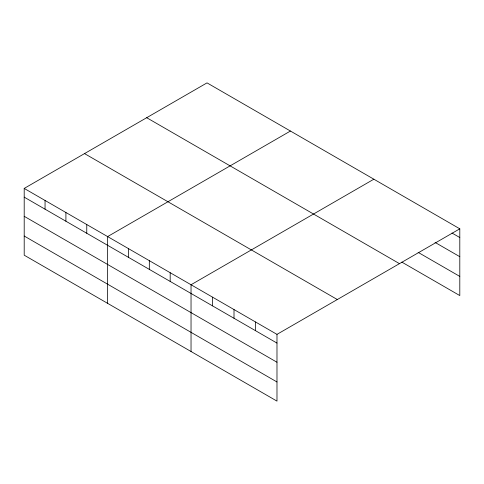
<?xml version="1.0" encoding="UTF-8"?>
<svg xmlns="http://www.w3.org/2000/svg" width="484" height="484" viewBox="0 0 484 484"><rect width="100%" height="100%" fill="white"/><g stroke="black" fill="none" stroke-linecap="round" stroke-linejoin="round"><path stroke-width="0.73" d="M24.2 188.427L276.981 334.365L276.981 401.121L24.2 255.183L24.2 188.427L207.019 82.879L459.8 228.817L459.8 295.573L401.853 262.116M290.436 131.037L107.617 236.585L107.617 303.341M373.854 179.201L191.035 284.749L191.035 351.505M276.981 334.365L459.8 228.817M451.989 233.022L459.8 237.535M435.055 242.405L459.8 256.689M418.128 252.364L459.8 276.418M146.688 117.709L399.469 263.647M84.531 153.597L337.312 299.536M24.2 197.145L276.981 343.083M24.2 216.3L276.981 362.238M24.2 236.029L276.981 381.973M255.492 321.963L255.492 330.681M234.008 309.56L234.008 318.278M212.518 297.152L212.518 305.87M170.18 272.71L170.18 281.428M149.326 260.67L149.326 269.388M128.472 248.631L128.472 257.343M86.763 224.546L86.763 233.264M65.909 212.506L65.909 221.224M45.054 200.467L45.054 209.185"/></g></svg>
